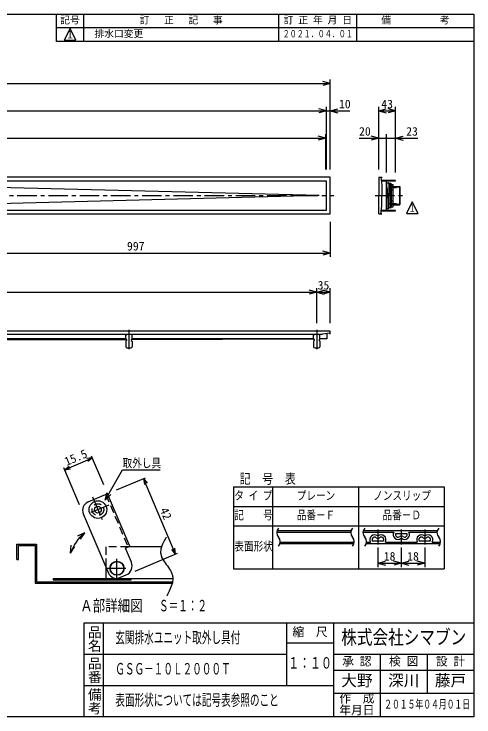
# Model space of a CAD drawing. Units: millimetres, scale not verified, with parts at other scales. Extents: x -1365 to 1365, y -930 to 870.
# Drawn here: x 187 to 1365, y -930 to 870 of the extents above; entities that cross this region are included whole.
import ezdxf
from ezdxf.enums import TextEntityAlignment as Align

# ---------------------------------------------------------------- set-up
doc = ezdxf.new("R2010")
doc.units = ezdxf.units.MM
doc.header["$LTSCALE"] = 10
doc.linetypes.add('CHAIN1', pattern=[8, 5, -1, 1, -1])
doc.linetypes.add('DASHED2', pattern=[3, 2, -1])
for name, color, linetype in [('0-0_計極細', 2, 'Continuous'), ('0-1_計細線', 3, 'Continuous'), ('0-5_寸法線', 7, 'Continuous'), ('0-7_枠細線', 5, 'Continuous'), ('0-8_枠中線', 5, 'Continuous'), ('1-2_極細2', 2, 'Continuous'), ('1-3_細線2', 4, 'Continuous'), ('1-5_寸法2', 7, 'Continuous')]:
    doc.layers.add(name, color=color, linetype=linetype)
doc.styles.add('@ＭＳ ゴシック', font='')
doc.styles.add('ＭＳ ゴシック', font='')
doc.styles.get('@ＭＳ ゴシック').set_extended_font_data('@MS Gothic')
doc.styles.get('ＭＳ ゴシック').set_extended_font_data('MS Gothic')

msp = doc.modelspace()

# ---------------------------------------------------------------- hatches: boundary and pattern name
at = {"layer": '0-5_寸法線'}
msp.add_hatch(color=256, dxfattribs=at).paths.add_polyline_path([(1144.14, 552, 1), (1138.14, 552, 1)])

# ---------------------------------------------------------------- linework, layer by layer
at = {"layer": '0-0_計極細'}
for p, q in [((1131.14, 442.7), (1131.14, 443.9)), ((1141.14, 442.7), (1141.14, 443.9)), ((1141.94, 425.57), (1141.94, 438.2)), ((1143.14, 442.7), (1143.14, 443.9)), ((1145.14, 442.7), (1145.14, 443.9)), ((1147.14, 442.7), (1147.14, 443.9)), ((1161.14, 442.7), (1161.14, 443.9)), ((968, 405), (22.28, 428.77)), ((1141.15, 427.43), (1141.32, 427.34)), ((1141.32, 427.34), (1141.5, 427.09)), ((1141.5, 427.09), (1141.67, 426.66)), ((1141.67, 426.66), (1141.83, 426.07)), ((1141.83, 426.07), (1141.99, 425.32)), ((1142.3, 423.36), (1142.43, 422.16)), ((1142.43, 422.16), (1142.56, 420.84)), ((1142.56, 420.84), (1142.68, 419.39)), ((1142.68, 419.39), (1142.79, 417.83)), ((1142.79, 417.83), (1142.88, 416.18)), ((1142.88, 416.18), (1142.96, 414.44)), ((1142.96, 414.44), (1143.03, 412.62)), ((1158.34, 428.5), (1150.84, 428.5)), ((1150.84, 428.5), (1151.84, 427.5)), ((1157.34, 427.5), (1151.84, 427.5)), ((1158.34, 428.5), (1157.34, 427.5)), ((1158.34, 427.2), (1175.64, 427.2)), ((1174.64, 428.2), (1174.64, 381.8)), ((968, 405), (22.28, 381.23)), ((1142.96, 395.56), (1143.03, 397.38)), ((1143.03, 412.62), (1143.08, 410.75)), ((1143.03, 397.38), (1143.08, 399.25)), ((1143.08, 410.75), (1143.12, 408.83)), ((1143.08, 399.25), (1143.12, 401.17)), ((1143.12, 408.83), (1143.14, 406.89)), ((1143.12, 401.17), (1143.14, 403.11)), ((1143.14, 406.89), (1143.15, 404.93)), ((1143.14, 403.11), (1143.15, 405.07)), ((1141.15, 382.57), (1141.32, 382.66)), ((1141.32, 382.66), (1141.5, 382.91)), ((1141.5, 382.91), (1141.67, 383.34)), ((1141.67, 383.34), (1141.83, 383.93)), ((1141.83, 383.93), (1141.99, 384.68)), ((1141.94, 384.43), (1141.94, 371.8)), ((1141.99, 384.68), (1142.15, 385.59)), ((1142.15, 385.59), (1142.3, 386.64)), ((1142.3, 386.64), (1142.43, 387.84)), ((1142.43, 387.84), (1142.56, 389.16)), ((1142.56, 389.16), (1142.68, 390.61)), ((1142.68, 390.61), (1142.79, 392.17)), ((1142.79, 392.17), (1142.88, 393.82)), ((1142.88, 393.82), (1142.96, 395.56)), ((1150.84, 381.5), (1151.84, 382.5)), ((1158.34, 381.5), (1150.84, 381.5)), ((1157.34, 382.5), (1151.84, 382.5)), ((1158.34, 381.5), (1157.34, 382.5)), ((1158.34, 382.8), (1175.64, 382.8)), ((1131.14, 366.1), (1131.14, 367.3)), ((1141.14, 366.1), (1141.14, 367.3)), ((1143.14, 366.1), (1143.14, 367.3)), ((1145.14, 366.1), (1145.14, 367.3)), ((1147.14, 366.1), (1147.14, 367.3)), ((1161.14, 366.1), (1161.14, 367.3))]:
    msp.add_line(p, q, dxfattribs=at)
at = {"layer": '0-0_計極細', "linetype": 'DASHED2'}
for p, q in [((1146.84, 425.5), (1175.64, 425.5)), ((1146.84, 384.5), (1175.64, 384.5))]:
    msp.add_line(p, q, dxfattribs=at)
at = {"layer": '0-0_計極細', "linetype": 'CHAIN1'}
for p, q in [((-1005.17, 405), (1005.86, 405)), ((1111.78, 405), (1190.71, 405)), ((481, 61.64), (481, 6.37)), ((962, 61.64), (962, 6.37))]:
    msp.add_line(p, q, dxfattribs=at)
at = {"layer": '0-0_計極細'}
msp.add_lwpolyline([(1141.99, 425.32), (1142.15, 424.41), (1142.3, 423.36)], dxfattribs=at)
at = {"layer": '0-1_計細線'}
for p, q in [((1121.14, 452), (1121.14, 405)), ((1121.14, 452), (1129.14, 452)), ((1126.14, 452), (1129.14, 431.84)), ((1129.14, 451.3), (1126.25, 451.3)), ((1129.14, 452), (1129.14, 451.3)), ((1129.14, 442.7), (1127.53, 442.7)), ((1141.94, 438.2), (1145.34, 438.2)), ((1146.84, 436.7), (1146.84, 405)), ((1150.84, 436.5), (1146.84, 436.5)), ((1150.84, 373.3), (1150.84, 436.7)), ((1152.64, 434.9), (1152.64, 375.1)), ((1152.64, 433.75), (1158.34, 433.75)), ((1158.34, 376.25), (1158.34, 433.75)), ((1129.14, 431.84), (1129.14, 405)), ((1158.34, 419.37), (1152.64, 419.37)), ((1158.34, 428.2), (1174.64, 428.2)), ((1175.64, 427.2), (1174.64, 428.2)), ((1175.64, 382.8), (1175.64, 427.2)), ((1121.14, 358), (1121.14, 405)), ((1129.14, 378.16), (1129.14, 405)), ((1146.84, 373.3), (1146.84, 405)), ((1126.14, 358), (1129.14, 378.16)), ((1158.34, 390.62), (1152.64, 390.62)), ((1158.34, 381.8), (1174.64, 381.8)), ((1175.64, 382.8), (1174.64, 381.8)), ((1129.14, 367.3), (1127.53, 367.3)), ((1141.94, 371.8), (1145.34, 371.8)), ((1150.84, 373.5), (1146.84, 373.5)), ((1152.64, 376.25), (1158.34, 376.25)), ((1121.14, 358), (1129.14, 358)), ((1129.14, 358.7), (1126.25, 358.7)), ((1129.14, 358), (1129.14, 358.7)), ((-977, 50), (977, 50)), ((473, 38), (8, 38)), ((20.31, 36.02), (474.04, 36.96)), ((475, 50), (473, 48)), ((473, 38), (473, 48)), ((473, 38), (475, 36)), ((475, 36), (475, 34)), ((489, 48), (487, 50)), ((489, 38), (487, 36)), ((487, 36), (487, 34)), ((487.96, 36.99), (954.05, 37.95)), ((489, 38), (489, 48)), ((954, 38), (489, 38)), ((956, 50), (954, 48)), ((954, 38), (954, 48)), ((954, 38), (956, 36)), ((956, 36), (956, 34)), ((970, 48), (968, 50)), ((970, 38), (968, 36)), ((968, 36), (968, 34)), ((970, 38), (970, 48)), ((987.7, 38), (970, 38)), ((996.98, 52.99), (977, 50)), ((987.7, 51.6), (987.7, 38)), ((996.3, 50), (996.3, 52.89)), ((997, 50), (996.3, 50)), ((475, 34), (473, 32)), ((473, 32), (473, 18)), ((487, 34), (489, 32)), ((489, 32), (489, 18)), ((956, 34), (954, 32)), ((954, 32), (954, 18)), ((968, 34), (970, 32)), ((970, 32), (970, 18)), ((476, 15), (486, 15)), ((957, 15), (967, 15))]:
    msp.add_line(p, q, dxfattribs=at)
for points in [[(997, 358), (997, 452), (-997, 452), (-997, 358)], [(-987, 442), (-987, 368), (987, 368), (987, 442)], [(1129.14, 443.9), (1129.14, 442.7), (1164.14, 442.7), (1164.14, 443.9)], [(1129.14, 367.3), (1129.14, 366.1), (1164.14, 366.1), (1164.14, 367.3)]]:
    msp.add_lwpolyline(points, close=True, dxfattribs=at)
for points in [[(1129.14, 367.3), (1141.14, 367.3), (1141.14, 442.7), (1129.14, 442.7)], [(997, 50), (997, 58), (-997, 58)]]:
    msp.add_lwpolyline(points, dxfattribs=at)
for centre, radius, start, end in [((1141.94, 439), 0.8, 180, 270), ((1145.34, 436.7), 1.5, 0, 90), ((1150.84, 434.9), 1.8, 0, 90), ((1141.94, 371), 0.8, 90, 180), ((1145.34, 373.3), 1.5, 270, 360), ((1150.84, 375.1), 1.8, 270, 360), ((476, 18), 3, 180, 270), ((486, 18), 3, 270, 360), ((957, 18), 3, 180, 270), ((967, 18), 3, 270, 360)]:
    msp.add_arc(centre, radius, start, end, dxfattribs=at)
at = {"layer": '0-5_寸法線'}
for p, q in [((997, 472), (997, 702)), ((-997, 692), (997, 692)), ((997, 692), (977.68, 697.18)), ((997, 692), (977.68, 686.82)), ((987, 472), (987, 632)), ((997, 472), (997, 632)), ((1121.14, 472), (1121.14, 632)), ((1164.14, 464.9), (1164.14, 632)), ((-987, 622), (987, 622)), ((987, 622), (967.68, 627.18)), ((987, 622), (967.68, 616.82)), ((987, 622), (1047, 622)), ((997, 622), (1016.32, 627.18)), ((997, 622), (1016.32, 616.82)), ((1121.14, 622), (1140.46, 627.18)), ((1121.14, 622), (1140.46, 616.82)), ((1121.14, 622), (1164.14, 622)), ((1164.14, 622), (1144.82, 627.18)), ((1164.14, 622), (1144.82, 616.82)), ((985.5, 472), (985.5, 562)), ((1121.14, 472), (1121.14, 562)), ((1141.14, 463.9), (1141.14, 562)), ((1164.14, 463.9), (1164.14, 562)), ((-985.5, 552), (985.5, 552)), ((985.5, 552), (966.18, 557.18)), ((985.5, 552), (966.18, 546.82)), ((1070.59, 552), (1141.14, 552)), ((1121.14, 552), (1101.82, 557.18)), ((1121.14, 552), (1101.82, 546.82)), ((1141.14, 552), (1221.39, 552)), ((1164.14, 552), (1183.46, 557.18)), ((1164.14, 552), (1183.46, 546.82)), ((997, 338), (997, 248)), ((0, 258), (997, 258)), ((997, 258), (977.68, 263.18)), ((997, 258), (977.68, 252.82)), ((962, 158), (942.68, 163.18)), ((962, 78), (962, 168)), ((962, 158), (981.32, 163.18)), ((997, 158), (977.68, 163.18)), ((997, 78), (997, 168)), ((-962, 158), (962, 158)), ((962, 158), (942.68, 152.82)), ((962, 158), (981.32, 152.82)), ((962, 158), (997, 158)), ((997, 158), (977.68, 152.82))]:
    msp.add_line(p, q, dxfattribs=at)
at = {"layer": '0-7_枠細線'}
for p, q in [((365, 800), (365, 870)), ((865, 800), (865, 870)), ((1065, 800), (1065, 870)), ((1365, 835), (295, 835)), ((330, 832.88), (315, 802.88)), ((345, 802.88), (330, 832.88)), ((315, 802.88), (345, 802.88)), ((1206.81, 388.96), (1191.81, 358.96)), ((1221.81, 358.96), (1206.81, 388.96)), ((1191.81, 358.96), (1221.81, 358.96)), ((748.93, -340.72), (1288.93, -340.72)), ((748.93, -340.72), (748.93, -550.72)), ((848.93, -340.72), (848.93, -550.72)), ((1068.93, -340.72), (1068.93, -550.72)), ((1288.93, -340.72), (1288.93, -550.72)), ((748.93, -390.72), (1288.93, -390.72)), ((748.93, -440.72), (1288.93, -440.72)), ((859.58, -456.88), (1049.34, -456.88)), ((860.31, -452.88), (1050.07, -452.88)), ((1080.58, -456.88), (1159.7, -456.88)), ((1081.31, -452.88), (1271.07, -452.88)), ((1164.48, -460.21), (1193.37, -460.21)), ((1198.15, -456.88), (1270.34, -456.88)), ((868.51, -482.21), (1058.27, -482.21)), ((1089.51, -482.21), (1099.7, -482.21)), ((1104.48, -478.88), (1133.37, -478.88)), ((1138.15, -482.21), (1219.7, -482.21)), ((1224.48, -478.88), (1253.37, -478.88)), ((1258.15, -482.21), (1279.28, -482.21)), ((867.78, -486.21), (1057.54, -486.21)), ((1088.78, -486.21), (1278.54, -486.21)), ((1118.93, -496.21), (1118.93, -546.21)), ((1178.93, -496.21), (1178.93, -546.21)), ((1238.93, -496.21), (1238.93, -546.21)), ((1118.93, -536.21), (1138.25, -531.04)), ((1118.93, -536.21), (1138.25, -541.39)), ((1118.93, -536.21), (1178.93, -536.21)), ((1178.93, -536.21), (1159.61, -531.04)), ((1178.93, -536.21), (1159.61, -541.39)), ((1178.93, -536.21), (1198.25, -531.04)), ((1178.93, -536.21), (1198.25, -541.39)), ((1178.93, -536.21), (1238.93, -536.21)), ((1238.93, -536.21), (1219.61, -531.04)), ((1238.93, -536.21), (1219.61, -541.39)), ((748.93, -550.72), (1288.93, -550.72)), ((415, -690), (415, -930)), ((885, -690), (885, -850)), ((1005, -690), (1005, -930)), ((885, -740), (1005, -740)), ((885, -770), (365, -770)), ((1365, -770), (1005, -770)), ((1125, -770), (1125, -930)), ((1245, -770), (1245, -870)), ((1005, -810), (1365, -810)), ((1005, -850), (365, -850)), ((1365, -870), (1005, -870))]:
    msp.add_line(p, q, dxfattribs=at)
at = {"layer": '0-7_枠細線', "linetype": 'CHAIN1'}
for p, q in [((1118.93, -450.08), (1118.93, -488.78)), ((1178.93, -450.08), (1178.93, -488.78)), ((1238.93, -450.08), (1238.93, -488.78))]:
    msp.add_line(p, q, dxfattribs=at)
at = {"layer": '0-7_枠細線'}
msp.add_lwpolyline([(1365, 800), (295, 800), (295, 870)], dxfattribs=at)
for centre, radius, start, end in [((876.73, -457.95), 17.18, 137.56163, 222.43837), ((1066.49, -457.95), 17.18, 137.56163, 222.43837), ((1097.73, -457.95), 17.18, 137.56163, 222.43837), ((1287.49, -457.95), 17.18, 137.56163, 222.43837), ((1110.59, -476.21), 12.43, 51.31781, 208.85363), ((1118.93, -465.8), 0.9, 231.31781, 308.68219), ((1127.26, -476.21), 12.43, 331.14637, 128.68219), ((1170.59, -462.88), 12.43, 151.14637, 308.68219), ((1170.59, -462.88), 6.67, 156.42182, 308.68219), ((1178.93, -473.29), 6.67, 51.31781, 128.68219), ((1187.26, -462.88), 12.43, 231.31781, 28.85363), ((1187.26, -462.88), 6.67, 231.31781, 23.57818), ((1230.59, -476.21), 12.43, 51.31781, 208.85363), ((1238.93, -465.8), 0.9, 231.31781, 308.68219), ((1247.26, -476.21), 12.43, 331.14637, 128.68219), ((851.37, -481.14), 17.18, 317.56163, 42.43837), ((1041.13, -481.14), 17.18, 317.56163, 42.43837), ((1072.37, -481.14), 17.18, 317.56163, 42.43837), ((1110.59, -476.21), 6.67, 51.31781, 203.57818), ((1118.93, -465.8), 6.67, 231.31781, 308.68219), ((1127.26, -476.21), 6.67, 336.42182, 128.68219), ((1178.93, -473.29), 0.9, 51.31781, 128.68219), ((1230.59, -476.21), 6.67, 51.31781, 203.57818), ((1238.93, -465.8), 6.67, 231.31781, 308.68219), ((1247.26, -476.21), 6.67, 336.42182, 128.68219), ((1262.13, -481.14), 17.18, 317.56163, 42.43837)]:
    msp.add_arc(centre, radius, start, end, dxfattribs=at)
at = {"layer": '0-8_枠中線'}
msp.add_lwpolyline([(-1365, -930), (-1365, 870), (1365, 870), (1365, -930)], close=True, dxfattribs=at)
msp.add_lwpolyline([(1365, -690), (365, -690), (365, -930)], dxfattribs=at)
at = {"layer": '1-2_極細2', "linetype": 'CHAIN1'}
for p, q in [((387.48, -366.01), (412.27, -424.42)), ((429.08, -387.27), (377.59, -409.13)), ((450.36, -574.35), (450.36, -525.08)), ((425.06, -549.34), (472.95, -549.34))]:
    msp.add_line(p, q, dxfattribs=at)
at = {"layer": '1-2_極細2', "linetype": 'DASHED2'}
for p, q in [((421.8, -360.49), (478.85, -494.88)), ((479.47, -494.62), (421.54, -494.62)), ((421.54, -494.62), (421.54, -545.42))]:
    msp.add_line(p, q, dxfattribs=at)
at = {"layer": '1-2_極細2'}
for p, q in [((194.1, -487.12), (244.1, -487.12)), ((194.1, -527.12), (194.1, -487.12)), ((197.6, -490.62), (240.6, -490.62)), ((197.6, -527.12), (197.6, -490.62)), ((240.6, -490.62), (240.6, -587.12)), ((244.1, -487.12), (244.1, -583.62)), ((564.32, -494.62), (479.47, -494.62)), ((194.1, -527.12), (197.6, -527.12)), ((421.54, -545.42), (421.54, -575.12)), ((286.54, -575.12), (286.54, -578.62)), ((286.54, -575.12), (486.54, -575.12)), ((289.1, -575.12), (359.1, -575.12)), ((421.54, -575.12), (593.42, -575.12)), ((486.54, -578.62), (486.54, -575.12)), ((240.6, -587.12), (592.04, -587.12)), ((244.1, -583.62), (592.74, -583.62)), ((286.54, -578.62), (486.54, -578.62))]:
    msp.add_line(p, q, dxfattribs=at)
for points in [[(576.23, -469.92), (576.05, -470.24), (575.51, -471.19), (574.63, -472.74), (573.45, -474.86), (572.01, -477.48), (570.39, -480.53), (568.67, -483.93), (566.97, -487.6), (565.41, -491.43), (564.08, -495.31), (563.07, -499.16), (562.42, -502.85), (562.14, -506.3), (562.18, -509.39), (562.44, -512.06), (562.83, -514.22), (563.21, -515.8), (563.49, -516.77), (563.59, -517.1), (563.69, -517.43), (564.03, -518.4), (564.64, -519.99), (565.61, -522.17), (566.99, -524.87), (568.81, -528.02), (571.07, -531.55), (573.69, -535.37), (576.55, -539.37), (579.49, -543.45), (582.33, -547.51), (584.93, -551.42), (587.15, -555.08), (588.94, -558.38), (590.27, -561.24), (591.2, -563.55), (591.79, -565.26), (592.1, -566.3), (592.2, -566.66), (592.29, -567.01)], [(592.29, -567.01), (592.55, -568.06), (592.89, -569.78), (593.23, -572.13), (593.42, -575.06), (593.37, -578.49), (592.98, -582.33), (592.21, -586.48), (591.06, -590.83), (589.59, -595.26), (587.88, -599.65), (586.03, -603.86), (584.18, -607.79), (582.42, -611.33), (580.87, -614.36), (579.6, -616.81), (578.65, -618.61), (578.08, -619.71), (577.88, -620.08)]]:
    msp.add_lwpolyline(points, dxfattribs=at)
at = {"layer": '1-2_極細2', "linetype": 'DASHED2'}
msp.add_circle((401.48, -398.99), 15, dxfattribs=at)
at = {"layer": '1-2_極細2'}
msp.add_circle((450.36, -549.34), 17.25, dxfattribs=at)
at = {"layer": '1-3_細線2'}
for p, q in [((426.4, -358.54), (375.78, -380.03)), ((483.45, -492.93), (426.4, -358.54)), ((363.86, -409.53), (428.33, -561.41)), ((471.95, -497.81), (483.45, -492.93)), ((487.18, -533.71), (471.95, -497.81)), ((457.83, -573.33), (473.94, -566.49))]:
    msp.add_line(p, q, dxfattribs=at)
for centre, radius in [((401.48, -398.99), 22.5), ((401.48, -398.99), 8.75), ((450.36, -549.34), 18)]:
    msp.add_circle(centre, radius, dxfattribs=at)
for centre, radius, start, end in [((384.57, -400.74), 22.5, 113, 203), ((464.17, -543.48), 25, 293, 23), ((449.04, -552.62), 22.5, 203, 293)]:
    msp.add_arc(centre, radius, start, end, dxfattribs=at)
at = {"layer": '1-5_寸法2'}
for p, q in [((315.99, -296.77), (387.33, -266.49)), ((387.33, -266.49), (372.48, -268.57)), ((387.33, -266.49), (375.51, -275.72)), ((416.64, -335.52), (385.38, -261.88)), ((315.99, -296.77), (327.81, -287.53)), ((354.09, -386.52), (314.04, -292.16)), ((315.99, -296.77), (330.85, -294.68)), ((449.42, -348.77), (523.06, -317.51)), ((518.46, -319.46), (527.69, -331.28)), ((518.46, -319.46), (520.54, -334.32)), ((600.51, -512.77), (518.46, -319.46)), ((420.27, -374.67), (425.45, -355.35)), ((420.27, -374.67), (434.41, -360.53)), ((366.78, -458.37), (348.82, -467.17)), ((366.78, -458.37), (355.62, -474.97)), ((331.34, -510.23), (333.01, -490.3)), ((331.34, -510.23), (342.75, -493.81)), ((600.51, -512.77), (591.27, -500.95)), ((600.51, -512.77), (598.42, -497.91)), ((496.95, -556.73), (605.11, -510.82))]:
    msp.add_line(p, q, dxfattribs=at)
msp.add_lwpolyline([(420.27, -374.67), (464.77, -297.6), (560.77, -297.6)], dxfattribs=at)
msp.add_arc((449.04, -552.62), 125.1, 131.11509, 160.19528, dxfattribs=at)

# ---------------------------------------------------------------- texts
at = {"layer": '0-5_寸法線', "style": 'ＭＳ ゴシック'}
for s, p in [('10', (1019.18, 622)), ('43', (1127.64, 622)), ('20', (1070.59, 552)), ('23', (1191.39, 552)), ('997', (476, 258)), ('35', (964.5, 158))]:
    msp.add_text(s, height=21.99, dxfattribs=at).set_placement(p, align=Align.BOTTOM_LEFT)
at = {"layer": '0-7_枠細線', "style": 'ＭＳ ゴシック'}
for s, height, p in [('記号', 18.33, (305, 840)), ('訂\u3000 正\u3000 記\u3000 事', 18.33, (508.75, 840)), ('訂 正 年 月 日', 18.33, (877.5, 840)), ('備\u3000\u3000\u3000\u3000\u3000考', 18.33, (1127.5, 840)), ('排水口変更', 18.33, (392.7, 805)), ('18', 21.99, (1133.93, -536.21)), ('18', 21.99, (1193.93, -536.21)), ('縮\u3000尺', 21.99, (900, -730)), ('検 図', 21.99, (1147.5, -805)), ('設 計', 21.99, (1267.5, -805)), ('承 認', 21.99, (1027.5, -805)), ('大野', 29.33, (1025, -860)), ('深川', 29.33, (1145, -860)), ('藤戸', 29.33, (1265, -860)), ('作\u3000成', 21.99, (1020, -900)), ('年月日', 21.99, (1020, -930))]:
    msp.add_text(s, height=height, dxfattribs=at).set_placement(p, align=Align.BOTTOM_LEFT)
for s, height, width, p in [('２０２１．０４．０１', 18.33, 0.7, (875, 805)), ('１', 18.33, 0.8, (319.73, 802.27)), ('１', 18.33, 0.8, (1196.54, 358.35)), ('タ イ プ', 21.99, 0.8, (750.93, -380.72)), ('プレーン', 21.99, 0.8, (910.93, -380.72)), ('ノンスリップ', 21.99, 0.8, (1106.93, -380.72)), ('記\u3000\u3000号', 21.99, 0.8, (750.93, -430.72)), ('品番－Ｆ', 21.99, 0.8, (910.93, -430.72)), ('品番－Ｄ', 21.99, 0.8, (1130.93, -430.72)), ('表面形状', 21.99, 0.8, (750.93, -510.72)), ('Ａ部詳細図', 29.33, 0.8, (356.05, -668.36)), ('Ｓ＝１：２', 29.33, 0.6, (557.84, -668.36)), ('株式会社シマブン', 36.66, 0.8, (1025, -755)), ('玄関排水ユニット取外し具付', 29.33, 0.6, (446, -750)), ('ＧＳＧ－１０Ｌ２０００Ｔ', 29.33, 0.6, (446, -830)), ('１：１０', 29.33, 0.7, (889, -815)), ('表面形状については記号表参照のこと', 29.33, 0.6, (446, -910)), ('２０１５年０４月０１日', 21.99, 0.65, (1135, -915))]:
    msp.add_text(s, height=height, dxfattribs=dict(at, width=width)).set_placement(p, align=Align.BOTTOM_LEFT)
at = {"layer": '0-7_枠細線', "style": '@ＭＳ ゴシック'}
for s, p in [('品名', (372.5, -695)), ('品番', (372.5, -775)), ('備考', (372.5, -855))]:
    msp.add_text(s, height=25.66, rotation=270, dxfattribs=at).set_placement(p, align=Align.BOTTOM_LEFT)
at = {"layer": '0-7_枠細線', "insert": (764.48, -335.72), "char_height": 25.66, "attachment_point": 7, "style": 'ＭＳ ゴシック'}
msp.add_mtext('\\T2.07;\\W0.8;記号表', dxfattribs=at)
at = {"layer": '1-5_寸法2', "style": 'ＭＳ ゴシック'}
for s, rotation, p in [('15.5', 23, (324.05, -293.35)), ('42', 293, (553.62, -402.31))]:
    msp.add_text(s, height=21.99, rotation=rotation, dxfattribs=at).set_placement(p, align=Align.BOTTOM_LEFT)
at = {"layer": '1-5_寸法2', "style": 'ＭＳ ゴシック', "width": 0.8}
msp.add_text('取外し具', height=21.99, dxfattribs=at).set_placement((464.77, -297.6), align=Align.BOTTOM_LEFT)

doc.saveas('drawing.dxf')
